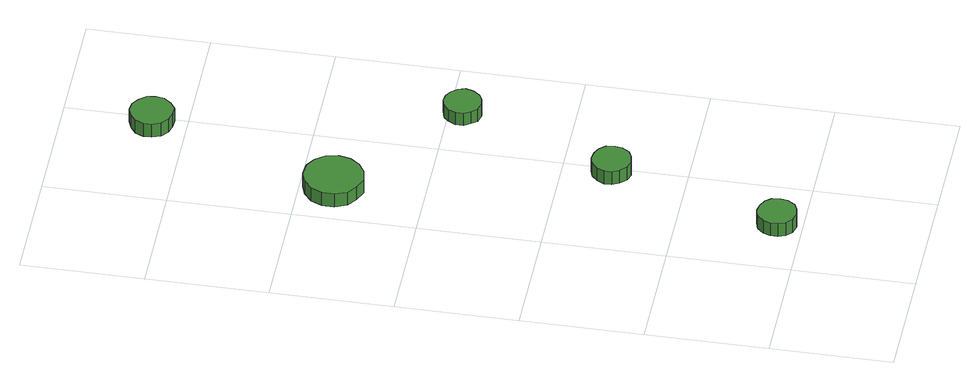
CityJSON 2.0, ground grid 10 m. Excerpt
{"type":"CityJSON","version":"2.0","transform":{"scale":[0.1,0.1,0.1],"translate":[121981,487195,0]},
"CityObjects":{
"tree1":{"type":"SolitaryVegetationObject","attributes":{"function":"something"},"geometry":[{"type":"MultiSurface","lod":"1","boundaries":[[[0,1,2,3,4,5,6,7,8,9,10,11,12,13,14]],[[15,16,17,18,19,20,21,22,23,24,25,26,27,28,29]],[[0,29,28,1]],[[1,28,27,2]],[[2,27,26,3]],[[3,26,25,4]],[[4,25,24,5]],[[5,24,23,6]],[[6,23,22,7]],[[7,22,21,8]],[[8,21,20,9]],[[9,20,19,10]],[[10,19,18,11]],[[11,18,17,12]],[[12,17,16,13]],[[13,16,15,14]],[[14,15,29,0]]]}]},
"tree2":{"type":"SolitaryVegetationObject","attributes":{"function":"something"},"geometry":[{"type":"MultiSurface","lod":"1","boundaries":[[[30,31,32,33,34,35,36,37,38,39,40,41,42,43,44]],[[45,46,47,48,49,50,51,52,53,54,55,56,57,58,59]],[[30,59,58,31]],[[31,58,57,32]],[[32,57,56,33]],[[33,56,55,34]],[[34,55,54,35]],[[35,54,53,36]],[[36,53,52,37]],[[37,52,51,38]],[[38,51,50,39]],[[39,50,49,40]],[[40,49,48,41]],[[41,48,47,42]],[[42,47,46,43]],[[43,46,45,44]],[[44,45,59,30]]]}]},
"tree3":{"type":"SolitaryVegetationObject","attributes":{"function":"something"},"geometry":[{"type":"MultiSurface","lod":"1","boundaries":[[[60,61,62,63,64,65,66,67,68,69,70,71,72,73,74]],[[75,76,77,78,79,80,81,82,83,84,85,86,87,88,89]],[[60,89,88,61]],[[61,88,87,62]],[[62,87,86,63]],[[63,86,85,64]],[[64,85,84,65]],[[65,84,83,66]],[[66,83,82,67]],[[67,82,81,68]],[[68,81,80,69]],[[69,80,79,70]],[[70,79,78,71]],[[71,78,77,72]],[[72,77,76,73]],[[73,76,75,74]],[[74,75,89,60]]]}]},
"tree4":{"type":"SolitaryVegetationObject","attributes":{"function":"something"},"geometry":[{"type":"MultiSurface","lod":"1","boundaries":[[[90,91,92,93,94,95,96,97,98,99,100,101,102,103,104]],[[105,106,107,108,109,110,111,112,113,114,115,116,117,118,119]],[[90,119,118,91]],[[91,118,117,92]],[[92,117,116,93]],[[93,116,115,94]],[[94,115,114,95]],[[95,114,113,96]],[[96,113,112,97]],[[97,112,111,98]],[[98,111,110,99]],[[99,110,109,100]],[[100,109,108,101]],[[101,108,107,102]],[[102,107,106,103]],[[103,106,105,104]],[[104,105,119,90]]]}]},
"tree5":{"type":"SolitaryVegetationObject","attributes":{"function":"something"},"geometry":[{"type":"MultiSurface","lod":"1","boundaries":[[[120,121,122,123,124,125,126,127,128,129,130,131,132,133,134]],[[135,136,137,138,139,140,141,142,143,144,145,146,147,148,149]],[[120,149,148,121]],[[121,148,147,122]],[[122,147,146,123]],[[123,146,145,124]],[[124,145,144,125]],[[125,144,143,126]],[[126,143,142,127]],[[127,142,141,128]],[[128,141,140,129]],[[129,140,139,130]],[[130,139,138,131]],[[131,138,137,132]],[[132,137,136,133]],[[133,136,135,134]],[[134,135,149,120]]]}]}
},
"vertices":[
[71,21,14],[70,28,14],[66,33,14],[60,36,14],[54,37,14],[47,35,14],[42,30,14],[40,24,14],[40,18,14],[42,12,14],[47,7,14],[54,5,14],[60,6,14],[66,9,14],[70,15,14],[70,15,1],[66,9,1],[60,6,1],[54,5,1],[47,7,1],[42,12,1],[40,18,1],[40,24,1],[42,30,1],[47,35,1],[54,37,1],[60,36,1],[66,33,1],[70,28,1],[71,21,1],
[55,372,21],[53,382,21],[47,390,21],[39,395,21],[28,396,21],[19,393,21],[11,386,21],[7,377,21],[7,367,21],[11,357,21],[19,351,21],[28,347,21],[39,349,21],[47,354,21],[53,362,21],[53,362,8],[47,354,8],[39,349,8],[28,347,8],[19,351,8],[11,357,8],[7,367,8],[7,377,8],[11,386,8],[19,393,8],[28,396,8],[39,395,8],[47,390,8],[53,382,8],[55,372,8],
[113,161,14],[112,168,14],[108,173,14],[102,176,14],[95,177,14],[89,175,14],[84,170,14],[81,164,14],[81,158,14],[84,152,14],[89,147,14],[95,145,14],[102,146,14],[108,149,14],[112,155,14],[112,155,1],[108,149,1],[102,146,1],[95,145,1],[89,147,1],[84,152,1],[81,158,1],[81,164,1],[84,170,1],[89,175,1],[95,177,1],[102,176,1],[108,173,1],[112,168,1],[113,161,1],
[160,289,17],[158,295,17],[154,300,17],[149,303,17],[143,304,17],[136,302,17],[132,298,17],[129,292,17],[129,285,17],[132,280,17],[136,275,17],[143,273,17],[149,274,17],[154,277,17],[158,282,17],[158,282,5],[154,277,5],[149,274,5],[143,273,5],[136,275,5],[132,280,5],[129,285,5],[129,292,5],[132,298,5],[136,302,5],[143,304,5],[149,303,5],[154,300,5],[158,295,5],[160,289,5],
[104,527,20],[103,534,20],[98,540,20],[92,544,20],[85,545,20],[78,542,20],[72,538,20],[69,531,20],[69,524,20],[72,517,20],[78,512,20],[85,510,20],[92,510,20],[98,514,20],[103,520,20],[103,520,7],[98,514,7],[92,510,7],[85,510,7],[78,512,7],[72,517,7],[69,524,7],[69,531,7],[72,538,7],[78,542,7],[85,545,7],[92,544,7],[98,540,7],[103,534,7],[104,527,7]
]}
